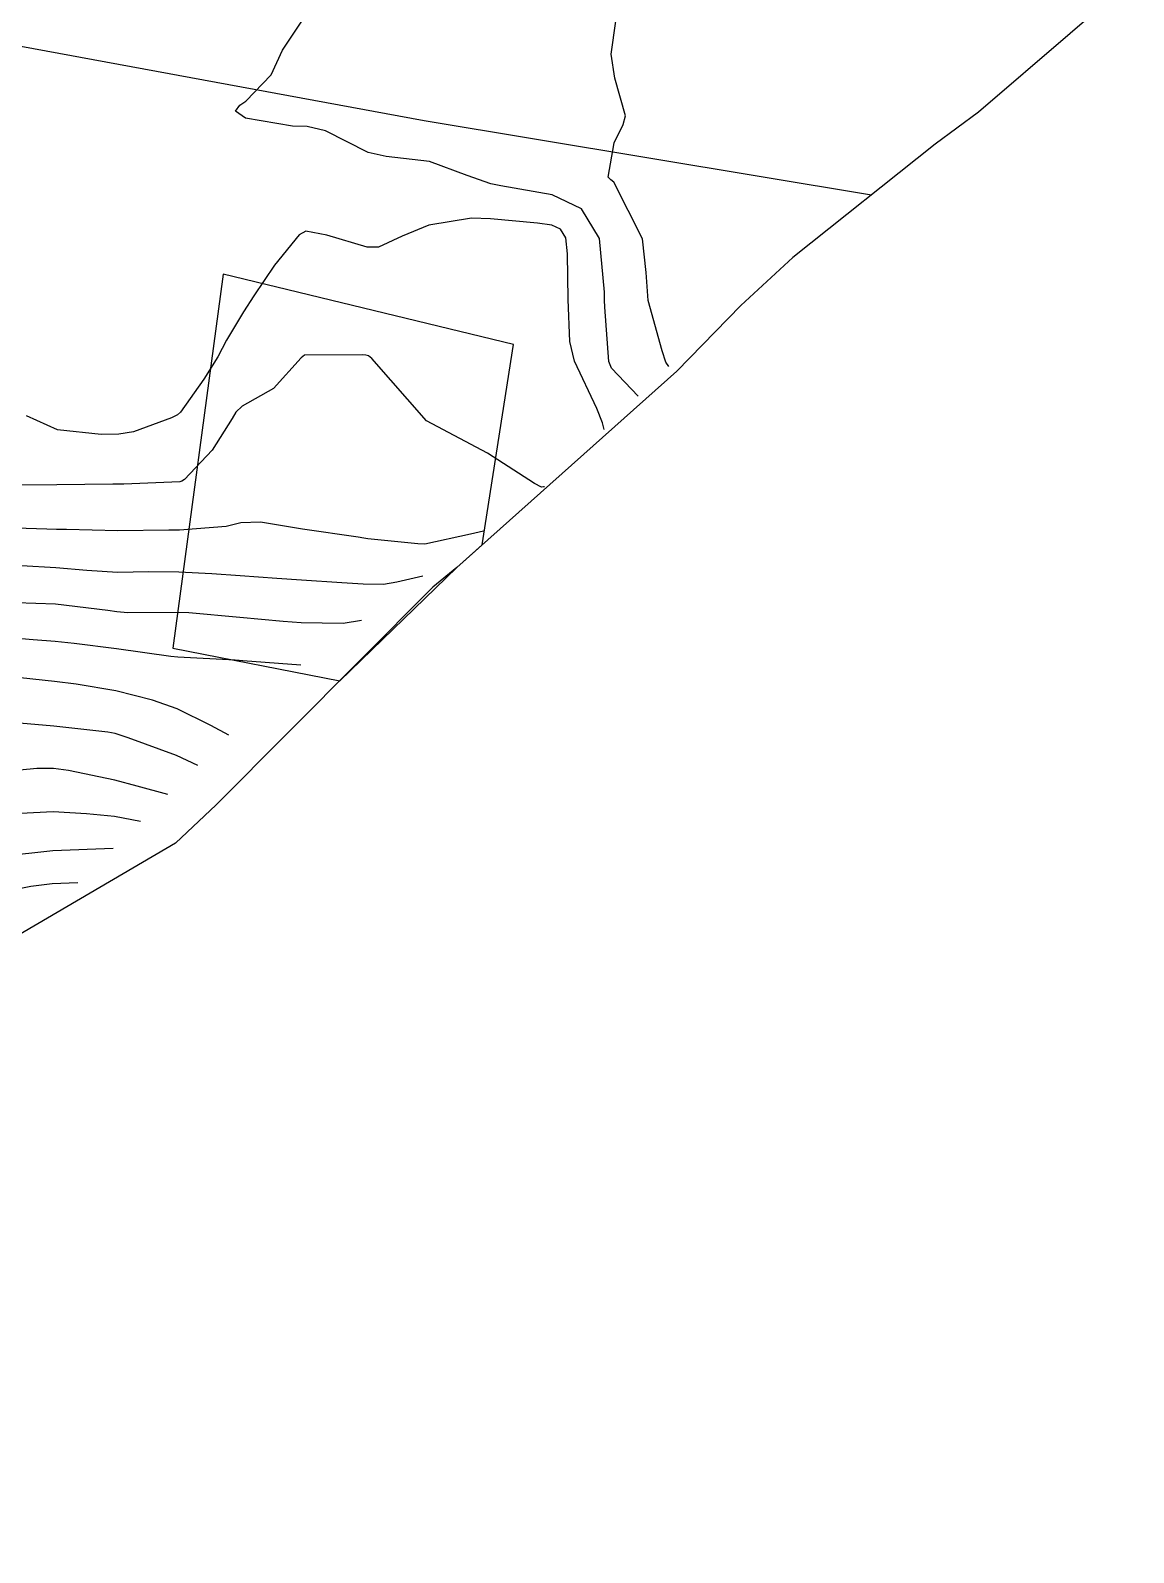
# Model space of a CAD drawing. Header units: metres. Extents: x 307586 to 320046, y 7427249 to 7434250.
# Drawn here: x 315383.53 to 315419.43, y 7432006.76 to 7432056.29 of the extents above; entities that cross this region are included whole.
import ezdxf

# ---------------------------------------------------------------- set-up
doc = ezdxf.new("R2010")
doc.units = ezdxf.units.M
doc.header["$MEASUREMENT"] = 0
for name, color, linetype in [('Area', 45, 'Continuous'), ('Curvas de Nivel 1m', 11, 'Continuous'), ('Curvas de Nivel 5m', 15, 'Continuous'), ('Edificações', 30, 'Continuous'), ('Vias Primárias', 230, 'Continuous')]:
    doc.layers.add(name, color=color, linetype=linetype)

msp = doc.modelspace()

# ---------------------------------------------------------------- linework, layer by layer
at = {"layer": 'Area'}
msp.add_polyline3d([(315419.428, 7432057.969, 759.07), (315417.36, 7432056.186, 758.999), (315414.378, 7432053.63, 758.758), (315412.969, 7432052.587, 758.647), (315408.336, 7432048.899, 758.319), (315406.642, 7432047.34, 758.392), (315404.561, 7432045.2, 757.031), (315397.4, 7432038.805, 758.969), (315396.627, 7432038.167, 758.901), (315389.567, 7432031.087, 754.932), (315388.244, 7432029.842, 758.527), (315383.005, 7432026.768, 747.694)], dxfattribs=at)
at = {"layer": 'Curvas de Nivel 1m', "flags": 128}
for points, elevation in [([(315403.303, 7432044.38), (315402.44, 7432045.3), (315402.352, 7432045.511), (315402.223, 7432047.276), (315402.215, 7432047.514), (315402.212, 7432047.769), (315402.046, 7432049.517), (315401.461, 7432050.484), (315400.507, 7432050.934), (315398.833, 7432051.234), (315398.51, 7432051.299), (315397.743, 7432051.568), (315396.517, 7432052.018), (315395.1, 7432052.182), (315394.52, 7432052.311), (315393.128, 7432053.023), (315392.528, 7432053.158), (315392.057, 7432053.166), (315390.531, 7432053.435), (315390.201, 7432053.663), (315390.341, 7432053.856), (315390.538, 7432053.988), (315391.36, 7432054.839), (315391.726, 7432055.643), (315392.576, 7432056.916)], 757), ([(315404.303, 7432045.35), (315404.209, 7432045.492), (315404.085, 7432045.855), (315403.631, 7432047.498), (315403.568, 7432048.407), (315403.447, 7432049.5), (315402.511, 7432051.343), (315402.421, 7432051.42), (315402.328, 7432051.513), (315402.524, 7432052.624), (315402.815, 7432053.222), (315402.897, 7432053.506), (315402.551, 7432054.731), (315402.426, 7432055.512), (315402.574, 7432056.583)], 758), ([(315402.203, 7432043.3), (315402.145, 7432043.514), (315401.956, 7432043.981), (315401.232, 7432045.528), (315401.078, 7432046.16), (315401.029, 7432047.532), (315401.003, 7432049.014), (315400.953, 7432049.533), (315400.778, 7432049.818), (315400.497, 7432049.952), (315400.026, 7432050.016), (315398.499, 7432050.151), (315397.884, 7432050.182), (315396.497, 7432049.95), (315395.623, 7432049.593), (315394.857, 7432049.235), (315394.487, 7432049.232), (315393.172, 7432049.623), (315392.494, 7432049.753), (315392.27, 7432049.633), (315391.475, 7432048.648), (315390.797, 7432047.655), (315390.458, 7432047.125), (315389.91, 7432046.204), (315389.624, 7432045.668), (315389.17, 7432044.934), (315388.416, 7432043.868), (315388.317, 7432043.778), (315388.117, 7432043.683), (315386.882, 7432043.221), (315386.407, 7432043.147), (315385.832, 7432043.133), (315384.408, 7432043.288), (315383.402, 7432043.74)], 756), ([(315398.273, 7432039.99), (315397.852, 7432039.89), (315396.366, 7432039.573), (315396.135, 7432039.584), (315394.505, 7432039.739), (315394.374, 7432039.763), (315394.191, 7432039.796), (315392.377, 7432040.06), (315391.016, 7432040.287), (315390.379, 7432040.258), (315389.899, 7432040.143), (315388.376, 7432040.025), (315388.033, 7432040.027), (315386.376, 7432040.006), (315384.697, 7432040.046), (315384.376, 7432040.049), (315384.057, 7432040.052), (315382.377, 7432040.115)], 754), ([(315396.293, 7432038.53), (315395.456, 7432038.333), (315395.015, 7432038.262), (315394.353, 7432038.263), (315393.664, 7432038.306), (315392.354, 7432038.396), (315391.541, 7432038.456), (315390.356, 7432038.537), (315389.426, 7432038.6), (315388.358, 7432038.654), (315387.382, 7432038.665), (315386.357, 7432038.65), (315385.364, 7432038.709), (315384.359, 7432038.804), (315383.235, 7432038.866)], 753), ([(315394.303, 7432037.08), (315393.709, 7432036.989), (315392.337, 7432037.009), (315391.754, 7432037.055), (315390.338, 7432037.179), (315388.682, 7432037.334), (315388.34, 7432037.346), (315386.699, 7432037.336), (315386.34, 7432037.362), (315386.044, 7432037.408), (315384.342, 7432037.612), (315382.414, 7432037.678)], 752), ([(315392.323, 7432035.63), (315390.444, 7432035.778), (315390.324, 7432035.787), (315390.188, 7432035.798), (315388.325, 7432035.89), (315388.093, 7432035.914), (315386.328, 7432036.161), (315384.95, 7432036.342), (315384.33, 7432036.406), (315383.616, 7432036.451), (315382.331, 7432036.565)], 751), ([(315388.973, 7432032.37), (315388.283, 7432032.689), (315386.712, 7432033.272), (315386.29, 7432033.404), (315386.044, 7432033.457), (315384.292, 7432033.652), (315383.176, 7432033.741)], 749), ([(315388.003, 7432031.42), (315387, 7432031.693), (315386.275, 7432031.889), (315384.761, 7432032.206), (315384.278, 7432032.269), (315383.74, 7432032.273), (315382.277, 7432032.131)], 748), ([(315387.113, 7432030.55), (315386.263, 7432030.705), (315385.347, 7432030.797), (315384.264, 7432030.858), (315383.201, 7432030.803)], 747), ([(315386.223, 7432029.67), (315384.251, 7432029.588), (315382.584, 7432029.41)], 746)]:
    msp.add_lwpolyline(points, dxfattribs=dict(at, elevation=elevation))
at = {"layer": 'Curvas de Nivel 5m', "flags": 128}
for points, elevation in [([(315400.253, 7432041.44), (315400.228, 7432041.433), (315400.159, 7432041.426), (315399.93, 7432041.545), (315398.403, 7432042.527), (315396.413, 7432043.58), (315394.643, 7432045.607), (315394.534, 7432045.698), (315394.444, 7432045.723), (315394.322, 7432045.734), (315392.444, 7432045.721), (315392.338, 7432045.632), (315391.441, 7432044.631), (315390.419, 7432044.056), (315390.214, 7432043.864), (315390.095, 7432043.663), (315389.443, 7432042.629), (315388.544, 7432041.678), (315388.457, 7432041.614), (315388.392, 7432041.599), (315386.566, 7432041.524), (315386.391, 7432041.518), (315386.209, 7432041.521), (315384.391, 7432041.499), (315382.653, 7432041.485)], 755), ([(315389.983, 7432033.35), (315389.397, 7432033.669), (315388.301, 7432034.21), (315387.499, 7432034.494), (315386.309, 7432034.795), (315385.016, 7432035.016), (315384.313, 7432035.1), (315382.801, 7432035.26)], 750), ([(315385.073, 7432028.55), (315384.235, 7432028.52), (315383.541, 7432028.429), (315382.229, 7432028.169)], 745)]:
    msp.add_lwpolyline(points, dxfattribs=dict(at, elevation=elevation))
at = {"layer": 'Edificações', "elevation": 757.195}
msp.add_lwpolyline([(315393.593, 7432035.125), (315397.4, 7432038.805), (315398.225, 7432039.542), (315399.25, 7432046.064), (315389.799, 7432048.356), (315388.159, 7432036.187)], close=True, dxfattribs=at)
at = {"layer": 'Vias Primárias', "elevation": 738.437}
msp.add_lwpolyline([(315352.165, 7432006.757), (315318.291, 7432012.884), (315293.367, 7432017.436), (315279.038, 7432020.215, -0.101754), (315274.409, 7432022.141, -0.107262), (315272.249, 7432024.414, -0.1201), (315270.744, 7432029.16, -0.150487), (315271.824, 7432033.76), (315275.412, 7432042.394), (315281.124, 7432056.37), (315285.255, 7432065.214, -0.040659), (315286.183, 7432066.843, -0.135868), (315290.426, 7432070.426, -0.034096), (315295.903, 7432072.506, -0.083943), (315297.408, 7432072.699), (315317.786, 7432068.808), (315334.209, 7432065.836), (315352.682, 7432062.597), (315370.486, 7432058.13), (315396.336, 7432053.353), (315410.9, 7432050.94)], format="xyb", dxfattribs=at)
msp.add_lwpolyline([(315352.165, 7432006.757), (315318.291, 7432012.884), (315293.367, 7432017.436), (315279.038, 7432020.215, -0.101754), (315274.409, 7432022.141, -0.107262), (315272.249, 7432024.414, -0.1201), (315270.744, 7432029.16, -0.150487), (315271.824, 7432033.76), (315275.412, 7432042.394), (315281.124, 7432056.37), (315285.255, 7432065.214, -0.040659), (315286.183, 7432066.843, -0.135868), (315290.426, 7432070.426, -0.034096), (315295.903, 7432072.506, -0.083943), (315297.408, 7432072.699), (315317.786, 7432068.808), (315334.209, 7432065.836), (315352.682, 7432062.597), (315370.486, 7432058.13), (315396.336, 7432053.353), (315410.9, 7432050.94)], format="xyb", dxfattribs=at)

doc.saveas('drawing.dxf')
